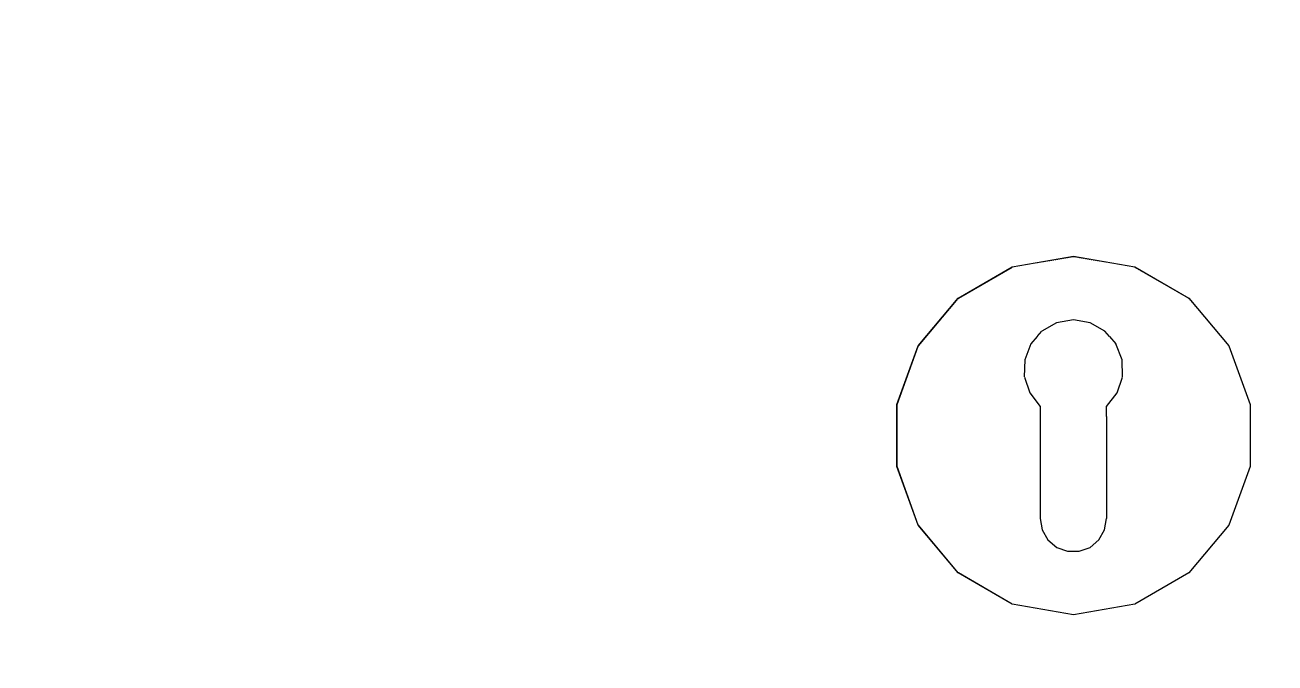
# Model space of a CAD drawing. Header units: millimetres. Extents: x -15634 to 67596, y -3027 to 55843.
# Drawn here: x 23108.6 to 23296.7, y 30461.4 to 30557.4 of the extents above; entities that cross this region are included whole.
import ezdxf

# ---------------------------------------------------------------- set-up
doc = ezdxf.new("R2010")
doc.units = ezdxf.units.MM
doc.header["$MEASUREMENT"] = 0
doc.set_wipeout_variables(frame=1)
doc.linetypes.add('Wipeout_Contour', pattern=[1000, 0, -1000])
doc.layers.add('Dimensioning - General', color=7, linetype='Continuous')
doc.layers.add('Structural - Bearing', color=7, linetype='Continuous')
for name, color, linetype, lineweight, true_color in [('Dimensioning - General_Pen_No__61', 7, 'Continuous', 20, 0x6a6a6a), ('Dimensioning - General_Pen_No__88', 7, 'Continuous', 20, 0xfd4435), ('Structural - Bearing_Pen_No__82', 7, 'Continuous', 20, 0xaaaaaa)]:
    doc.layers.add(name, color=color, linetype=linetype, lineweight=lineweight, true_color=true_color)
doc.styles.add('GENERATED_STYLE_6', font='calibril.ttf')
doc.dimstyles.new('GENERATED_STYLE__3', dxfattribs={"dimtxt": 195.999997, "dimasz": 106.4, "dimexe": 0.18, "dimexo": 0.0625, "dimgap": 0.09, "dimtad": 1, "dimdec": 0, "dimlfac": 0.1, "dimzin": 0, "dimdsep": 46, "dimtxsty": 'GENERATED_STYLE_6', "dimblk": 'ARROWHEAD_2', "dimblk1": 'ARROWHEAD_2', "dimblk2": 'ARROWHEAD_2', "dimcen": 0.09, "dimse1": 1, "dimse2": 1, "dimclrd": 256, "dimclre": 256, "dimclrt": 256, "dimadec": 0, "dimazin": 0, "dimtfac": 1, "dimtdec": 4, "dimtmove": 0, "dimatfit": 3, "dimfxl": 1, "dimtolj": 1, "dimtzin": 0, "dimarcsym": 0})

# ---------------------------------------------------------------- blocks, each defined once
blk = doc.blocks.new('*D55')
at = {"layer": 'Dimensioning - General_Pen_No__61', "color": 251, "linetype": 'Continuous', "lineweight": 20, "true_color": 0x6a6a6a, "transparency": 16777216}
for p, q in [((27454.43, 32236.02), (27594.43, 32155.19)), ((27629.43, 32195.6), (27419.43, 32195.6)), ((27524.43, 29495.6), (27524.43, 32195.6)), ((27454.43, 29536.02), (27594.43, 29455.19)), ((27629.43, 29495.6), (27419.43, 29495.6))]:
    blk.add_line(p, q, dxfattribs=at)
at = {"layer": 'Dimensioning - General_Pen_No__88', "color": 20, "lineweight": 20, "true_color": 0xfd4435, "transparency": 16777216, "char_height": 196, "attachment_point": 7, "rotation": 90, "style": 'GENERATED_STYLE_6'}
for s, insert in [('\\A1;{\\pql;\\fCalibri Light|b0|i0|c0|p34;20}', (27485.23, 31837.36)), ('\\A1;{\\pql;\\fCalibri Light|b0|i0|c0|p34;270}', (27485.23, 30607.27))]:
    blk.add_mtext(s, dxfattribs=dict(at, insert=insert))
blk = doc.blocks.new('ARROWHEAD_2')
at = {"color": 0, "linetype": 'Continuous', "lineweight": 0}
for p, q in [((-0.3781, -0.655), (0.3781, 0.655)), ((0, 0), (-1, 0))]:
    blk.add_line(p, q, dxfattribs=at)
blk = doc.blocks.new('*D103')
at = {"layer": 'Dimensioning - General_Pen_No__61', "color": 251, "linetype": 'Continuous', "lineweight": 20, "true_color": 0x6a6a6a, "transparency": 16777216}
for p, q in [((28004.43, 32236.02), (28144.43, 32155.19)), ((28179.43, 32195.6), (27969.43, 32195.6)), ((28074.43, 29495.6), (28074.43, 32195.6)), ((28004.43, 29536.02), (28144.43, 29455.19)), ((28179.43, 29495.6), (27969.43, 29495.6))]:
    blk.add_line(p, q, dxfattribs=at)
at = {"layer": 'Dimensioning - General_Pen_No__88', "color": 20, "lineweight": 20, "true_color": 0xfd4435, "transparency": 16777216, "char_height": 196, "attachment_point": 7, "rotation": 90, "style": 'GENERATED_STYLE_6'}
for s, insert in [('\\A1;{\\pql;\\fCalibri Light|b0|i0|c0|p34;20}', (28035.23, 31837.36)), ('\\A1;{\\pql;\\fCalibri Light|b0|i0|c0|p34;270}', (28035.23, 30607.27))]:
    blk.add_mtext(s, dxfattribs=dict(at, insert=insert))
blk = doc.blocks.new('*D130')
at = {"layer": 'Dimensioning - General_Pen_No__61', "color": 251, "linetype": 'Continuous', "lineweight": 20, "true_color": 0x6a6a6a, "transparency": 16777216}
for p, q in [((28554.43, 32436.02), (28694.43, 32355.19)), ((28729.43, 32395.6), (28519.43, 32395.6)), ((28624.43, 29495.6), (28624.43, 32395.6)), ((28554.43, 29536.02), (28694.43, 29455.19)), ((28729.43, 29495.6), (28519.43, 29495.6))]:
    blk.add_line(p, q, dxfattribs=at)
at = {"layer": 'Dimensioning - General_Pen_No__88', "color": 20, "lineweight": 20, "true_color": 0xfd4435, "transparency": 16777216, "insert": (28585.23, 30707.27), "char_height": 196, "attachment_point": 7, "rotation": 90, "style": 'GENERATED_STYLE_6'}
blk.add_mtext('\\A1;{\\pql;\\fCalibri Light|b0|i0|c0|p34;290}', dxfattribs=at)
blk = doc.blocks.new('*D151')
at = {"layer": 'Dimensioning - General_Pen_No__61', "color": 251, "linetype": 'Continuous', "lineweight": 20, "true_color": 0x6a6a6a, "transparency": 16777216}
for p, q in [((34964.93, 32236.02), (35104.93, 32155.19)), ((35139.93, 32195.6), (34929.93, 32195.6)), ((35034.93, 29495.6), (35034.93, 32195.6)), ((34964.93, 29536.02), (35104.93, 29455.19)), ((35139.93, 29495.6), (34929.93, 29495.6))]:
    blk.add_line(p, q, dxfattribs=at)
at = {"layer": 'Dimensioning - General_Pen_No__88', "color": 20, "lineweight": 20, "true_color": 0xfd4435, "transparency": 16777216, "char_height": 196, "attachment_point": 7, "rotation": 90, "style": 'GENERATED_STYLE_6'}
for s, insert in [('\\A1;{\\pql;\\fCalibri Light|b0|i0|c0|p34;20}', (34995.73, 31837.36)), ('\\A1;{\\pql;\\fCalibri Light|b0|i0|c0|p34;270}', (34995.73, 30607.27))]:
    blk.add_mtext(s, dxfattribs=dict(at, insert=insert))
blk = doc.blocks.new('*D199')
at = {"layer": 'Dimensioning - General_Pen_No__61', "color": 251, "linetype": 'Continuous', "lineweight": 20, "true_color": 0x6a6a6a, "transparency": 16777216}
for p, q in [((35514.93, 32236.02), (35654.93, 32155.19)), ((35689.93, 32195.6), (35479.93, 32195.6)), ((35584.93, 29495.6), (35584.93, 32195.6)), ((35514.93, 29536.02), (35654.93, 29455.19)), ((35689.93, 29495.6), (35479.93, 29495.6))]:
    blk.add_line(p, q, dxfattribs=at)
at = {"layer": 'Dimensioning - General_Pen_No__88', "color": 20, "lineweight": 20, "true_color": 0xfd4435, "transparency": 16777216, "char_height": 196, "attachment_point": 7, "rotation": 90, "style": 'GENERATED_STYLE_6'}
for s, insert in [('\\A1;{\\pql;\\fCalibri Light|b0|i0|c0|p34;20}', (35545.73, 31837.36)), ('\\A1;{\\pql;\\fCalibri Light|b0|i0|c0|p34;270}', (35545.73, 30607.27))]:
    blk.add_mtext(s, dxfattribs=dict(at, insert=insert))
blk = doc.blocks.new('*D226')
at = {"layer": 'Dimensioning - General_Pen_No__61', "color": 251, "linetype": 'Continuous', "lineweight": 20, "true_color": 0x6a6a6a, "transparency": 16777216}
for p, q in [((36064.93, 32436.02), (36204.93, 32355.19)), ((36239.93, 32395.6), (36029.93, 32395.6)), ((36134.93, 29495.6), (36134.93, 32395.6)), ((36064.93, 29536.02), (36204.93, 29455.19)), ((36239.93, 29495.6), (36029.93, 29495.6))]:
    blk.add_line(p, q, dxfattribs=at)
at = {"layer": 'Dimensioning - General_Pen_No__88', "color": 20, "lineweight": 20, "true_color": 0xfd4435, "transparency": 16777216, "insert": (36095.73, 30707.27), "char_height": 196, "attachment_point": 7, "rotation": 90, "style": 'GENERATED_STYLE_6'}
blk.add_mtext('\\A1;{\\pql;\\fCalibri Light|b0|i0|c0|p34;290}', dxfattribs=at)

msp = doc.modelspace()

# ---------------------------------------------------------------- wipeouts: each hides what was drawn before it
at = {"color": 254, "linetype": 'Wipeout_Contour', "lineweight": 0, "ltscale": 268547.243616}
msp.add_wipeout([(23259.95, 30509.39), (23260.93, 30510.53), (23257.17, 30520.88), (23249.08, 30516.21), (23259, 30504.39), (23258.98, 30504.44), (23259.04, 30507)], dxfattribs=at).dxf.layer = 'Structural - Bearing'
at = {"color": 254, "linetype": 'Wipeout_Contour', "lineweight": 0, "ltscale": 191700.516989}
msp.add_wipeout([(23257.17, 30470.33), (23261.51, 30482.27), (23261.37, 30483.1), (23261.37, 30489.65), (23249.08, 30475)], dxfattribs=at).dxf.layer = 'Structural - Bearing'

# ---------------------------------------------------------------- next in the draw order: wipeouts: each hides what was drawn before it
at = {"color": 254, "linetype": 'Wipeout_Contour', "lineweight": 0, "ltscale": 230150.145314}
msp.add_wipeout([(23259.79, 30502.02), (23259, 30504.39), (23249.08, 30516.21), (23243.07, 30509.05), (23261.37, 30498.49), (23261.37, 30500)], dxfattribs=at).dxf.layer = 'Structural - Bearing'
at = {"color": 254, "linetype": 'Wipeout_Contour', "lineweight": 0, "ltscale": 153365.605383}
msp.add_wipeout([(23261.37, 30489.65), (23261.37, 30492.72), (23243.07, 30482.15), (23249.08, 30475)], dxfattribs=at).dxf.layer = 'Structural - Bearing'

# ---------------------------------------------------------------- next in the draw order: wipeouts: each hides what was drawn before it
at = {"color": 254, "linetype": 'Wipeout_Contour', "lineweight": 0, "ltscale": 153471.336807}
msp.add_wipeout([(23249.01, 30516.29), (23249.08, 30516.21), (23257.17, 30520.88), (23257.13, 30520.98)], dxfattribs=at).dxf.layer = 'Structural - Bearing'
at = {"color": 254, "linetype": 'Wipeout_Contour', "lineweight": 0, "ltscale": 153411.049262}
msp.add_wipeout([(23261.37, 30496.49), (23261.37, 30498.49), (23243.07, 30509.05), (23239.88, 30500.28)], dxfattribs=at).dxf.layer = 'Structural - Bearing'
at = {"color": 254, "linetype": 'Wipeout_Contour', "lineweight": 0, "ltscale": 153377.089124}
msp.add_wipeout([(23261.37, 30492.72), (23261.37, 30494.72), (23239.88, 30490.93), (23243.07, 30482.15)], dxfattribs=at).dxf.layer = 'Structural - Bearing'

# ---------------------------------------------------------------- next in the draw order: wipeouts: each hides what was drawn before it
at = {"color": 254, "linetype": 'Wipeout_Contour', "lineweight": 0, "ltscale": 230224.642316}
msp.add_wipeout([(23261.62, 30511.33), (23263.85, 30512.59), (23266.37, 30513.03), (23266.37, 30522.5), (23257.17, 30520.88), (23260.93, 30510.53)], dxfattribs=at).dxf.layer = 'Structural - Bearing'
at = {"color": 254, "linetype": 'Wipeout_Contour', "lineweight": 0, "ltscale": 153435.368406}
msp.add_wipeout([(23242.98, 30509.1), (23243.07, 30509.05), (23249.08, 30516.21), (23249.01, 30516.29)], dxfattribs=at).dxf.layer = 'Structural - Bearing'
at = {"color": 254, "linetype": 'Wipeout_Contour', "lineweight": 0, "ltscale": 153392.221706}
msp.add_wipeout([(23261.37, 30494.72), (23261.37, 30496.49), (23239.88, 30500.28), (23239.88, 30490.93)], dxfattribs=at).dxf.layer = 'Structural - Bearing'
at = {"color": 254, "linetype": 'Wipeout_Contour', "lineweight": 0, "ltscale": 306728.227838}
msp.add_wipeout([(23261.67, 30481.39), (23261.51, 30482.27), (23257.17, 30470.33), (23266.37, 30468.7), (23266.37, 30478.18), (23265.5, 30478.18), (23263.87, 30478.77), (23262.54, 30479.89)], dxfattribs=at).dxf.layer = 'Structural - Bearing'

# ---------------------------------------------------------------- next in the draw order: wipeouts: each hides what was drawn before it
at = {"color": 254, "linetype": 'Wipeout_Contour', "lineweight": 0, "ltscale": 153502.366581}
msp.add_wipeout([(23257.13, 30520.98), (23257.17, 30520.88), (23266.37, 30522.5), (23266.37, 30522.6)], dxfattribs=at).dxf.layer = 'Structural - Bearing'
at = {"color": 254, "linetype": 'Wipeout_Contour', "lineweight": 0, "ltscale": 153398.797831}
msp.add_wipeout([(23239.78, 30500.29), (23239.88, 30500.28), (23243.07, 30509.05), (23242.98, 30509.1)], dxfattribs=at).dxf.layer = 'Structural - Bearing'
at = {"color": 254, "linetype": 'Wipeout_Contour', "lineweight": 0, "ltscale": 306761.152262}
msp.add_wipeout([(23267.24, 30478.18), (23266.37, 30478.18), (23266.37, 30468.7), (23275.57, 30470.33), (23271.22, 30482.27), (23271.07, 30481.39), (23270.2, 30479.89), (23268.87, 30478.77)], dxfattribs=at).dxf.layer = 'Structural - Bearing'
at = {"color": 254, "linetype": 'Wipeout_Contour', "lineweight": 0, "ltscale": 153325.12321}
msp.add_wipeout([(23257.13, 30470.23), (23257.17, 30470.33), (23249.08, 30475), (23249.01, 30474.92)], dxfattribs=at).dxf.layer = 'Structural - Bearing'

# ---------------------------------------------------------------- next in the draw order: linework, layer by layer
at = {"layer": 'Structural - Bearing_Pen_No__82', "color": 253, "linetype": 'Continuous', "lineweight": 20, "true_color": 0xaaaaaa}
for p, q in [((23249.01, 30516.29), (23257.13, 30520.98)), ((23242.98, 30509.1), (23249.01, 30516.29))]:
    msp.add_line(p, q, dxfattribs=at)

# ---------------------------------------------------------------- next in the draw order: wipeouts: each hides what was drawn before it
at = {"color": 254, "linetype": 'Wipeout_Contour', "lineweight": 0, "ltscale": 230251.950111}
msp.add_wipeout([(23268.89, 30512.59), (23271.11, 30511.33), (23271.8, 30510.53), (23275.57, 30520.88), (23266.37, 30522.5), (23266.37, 30513.03)], dxfattribs=at).dxf.layer = 'Structural - Bearing'
at = {"color": 254, "linetype": 'Wipeout_Contour', "lineweight": 0, "ltscale": 191752.05922}
msp.add_wipeout([(23283.66, 30475), (23271.37, 30489.65), (23271.37, 30483.1), (23271.22, 30482.27), (23275.57, 30470.33)], dxfattribs=at).dxf.layer = 'Structural - Bearing'
at = {"color": 254, "linetype": 'Wipeout_Contour', "lineweight": 0, "ltscale": 153326.834497}
msp.add_wipeout([(23249.01, 30474.92), (23249.08, 30475), (23243.07, 30482.15), (23242.98, 30482.1)], dxfattribs=at).dxf.layer = 'Structural - Bearing'
at = {"color": 254, "linetype": 'Wipeout_Contour', "lineweight": 0, "ltscale": 153336.119661}
msp.add_wipeout([(23266.37, 30468.6), (23266.37, 30468.7), (23257.17, 30470.33), (23257.13, 30470.23)], dxfattribs=at).dxf.layer = 'Structural - Bearing'

# ---------------------------------------------------------------- next in the draw order: linework, layer by layer
at = {"layer": 'Structural - Bearing_Pen_No__82', "color": 253, "linetype": 'Continuous', "lineweight": 20, "true_color": 0xaaaaaa}
msp.add_line((23257.13, 30470.23), (23249.01, 30474.92), dxfattribs=at)

# ---------------------------------------------------------------- next in the draw order: wipeouts: each hides what was drawn before it
at = {"color": 254, "linetype": 'Wipeout_Contour', "lineweight": 0, "ltscale": 153524.723215}
msp.add_wipeout([(23266.37, 30522.6), (23266.37, 30522.5), (23275.57, 30520.88), (23275.6, 30520.98)], dxfattribs=at).dxf.layer = 'Structural - Bearing'
at = {"color": 254, "linetype": 'Wipeout_Contour', "lineweight": 0, "ltscale": 153341.046821}
msp.add_wipeout([(23242.98, 30482.1), (23243.07, 30482.15), (23239.88, 30490.93), (23239.78, 30490.92)], dxfattribs=at).dxf.layer = 'Structural - Bearing'
at = {"color": 254, "linetype": 'Wipeout_Contour', "lineweight": 0, "ltscale": 153358.499824}
msp.add_wipeout([(23275.6, 30470.23), (23275.57, 30470.33), (23266.37, 30468.7), (23266.37, 30468.6)], dxfattribs=at).dxf.layer = 'Structural - Bearing'

# ---------------------------------------------------------------- next in the draw order: linework, layer by layer
at = {"layer": 'Structural - Bearing_Pen_No__82', "color": 253, "linetype": 'Continuous', "lineweight": 20, "true_color": 0xaaaaaa}
for p, q in [((23257.13, 30520.98), (23266.37, 30522.6)), ((23249.01, 30474.92), (23242.98, 30482.1)), ((23266.37, 30468.6), (23257.13, 30470.23))]:
    msp.add_line(p, q, dxfattribs=at)

# ---------------------------------------------------------------- next in the draw order: wipeouts: each hides what was drawn before it
at = {"color": 254, "linetype": 'Wipeout_Contour', "lineweight": 0, "ltscale": 268622.482116}
msp.add_wipeout([(23272.78, 30509.39), (23273.7, 30507), (23273.76, 30504.44), (23273.74, 30504.39), (23283.66, 30516.21), (23275.57, 30520.88), (23271.8, 30510.53)], dxfattribs=at).dxf.layer = 'Structural - Bearing'
at = {"color": 254, "linetype": 'Wipeout_Contour', "lineweight": 0, "ltscale": 153366.04205}
msp.add_wipeout([(23239.78, 30490.92), (23239.88, 30490.93), (23239.88, 30500.28), (23239.78, 30500.29)], dxfattribs=at).dxf.layer = 'Structural - Bearing'

# ---------------------------------------------------------------- next in the draw order: linework, layer by layer
at = {"layer": 'Structural - Bearing_Pen_No__82', "color": 253, "linetype": 'Continuous', "lineweight": 20, "true_color": 0xaaaaaa}
for p, q in [((23239.78, 30500.29), (23242.98, 30509.1)), ((23239.78, 30490.92), (23239.78, 30500.29)), ((23242.98, 30482.1), (23239.78, 30490.92))]:
    msp.add_line(p, q, dxfattribs=at)

# ---------------------------------------------------------------- next in the draw order: wipeouts: each hides what was drawn before it
at = {"color": 254, "linetype": 'Wipeout_Contour', "lineweight": 0, "ltscale": 153535.705825}
msp.add_wipeout([(23275.6, 30520.98), (23275.57, 30520.88), (23283.66, 30516.21), (23283.72, 30516.29)], dxfattribs=at).dxf.layer = 'Structural - Bearing'

# ---------------------------------------------------------------- next in the draw order: linework, layer by layer
at = {"layer": 'Structural - Bearing_Pen_No__82', "color": 253, "linetype": 'Continuous', "lineweight": 20, "true_color": 0xaaaaaa}
msp.add_line((23266.37, 30522.6), (23275.6, 30520.98), dxfattribs=at)

# ---------------------------------------------------------------- next in the draw order: wipeouts: each hides what was drawn before it
at = {"color": 254, "linetype": 'Wipeout_Contour', "lineweight": 0, "ltscale": 230229.766625}
msp.add_wipeout([(23272.95, 30502.02), (23271.37, 30500), (23271.37, 30498.49), (23289.66, 30509.05), (23283.66, 30516.21), (23273.74, 30504.39)], dxfattribs=at).dxf.layer = 'Structural - Bearing'

# ---------------------------------------------------------------- next in the draw order: wipeouts: each hides what was drawn before it
at = {"color": 254, "linetype": 'Wipeout_Contour', "lineweight": 0, "ltscale": 153533.996796}
msp.add_wipeout([(23283.72, 30516.29), (23283.66, 30516.21), (23289.66, 30509.05), (23289.75, 30509.1)], dxfattribs=at).dxf.layer = 'Structural - Bearing'

# ---------------------------------------------------------------- next in the draw order: linework, layer by layer
at = {"layer": 'Structural - Bearing_Pen_No__82', "color": 253, "linetype": 'Continuous', "lineweight": 20, "true_color": 0xaaaaaa}
msp.add_line((23275.6, 30520.98), (23283.72, 30516.29), dxfattribs=at)

# ---------------------------------------------------------------- next in the draw order: wipeouts: each hides what was drawn before it
at = {"color": 254, "linetype": 'Wipeout_Contour', "lineweight": 0, "ltscale": 153483.748209}
msp.add_wipeout([(23271.37, 30498.49), (23271.37, 30496.49), (23292.86, 30500.28), (23289.66, 30509.05)], dxfattribs=at).dxf.layer = 'Structural - Bearing'

# ---------------------------------------------------------------- next in the draw order: wipeouts: each hides what was drawn before it
at = {"color": 254, "linetype": 'Wipeout_Contour', "lineweight": 0, "ltscale": 153519.801779}
msp.add_wipeout([(23289.75, 30509.1), (23289.66, 30509.05), (23292.86, 30500.28), (23292.96, 30500.29)], dxfattribs=at).dxf.layer = 'Structural - Bearing'

# ---------------------------------------------------------------- next in the draw order: linework, layer by layer
at = {"layer": 'Structural - Bearing_Pen_No__82', "color": 253, "linetype": 'Continuous', "lineweight": 20, "true_color": 0xaaaaaa}
msp.add_line((23283.72, 30516.29), (23289.75, 30509.1), dxfattribs=at)

# ---------------------------------------------------------------- next in the draw order: wipeouts: each hides what was drawn before it
at = {"color": 254, "linetype": 'Wipeout_Contour', "lineweight": 0, "ltscale": 153468.627807}
msp.add_wipeout([(23271.37, 30496.49), (23271.37, 30494.72), (23292.86, 30490.93), (23292.86, 30500.28)], dxfattribs=at).dxf.layer = 'Structural - Bearing'

# ---------------------------------------------------------------- next in the draw order: wipeouts: each hides what was drawn before it
at = {"color": 254, "linetype": 'Wipeout_Contour', "lineweight": 0, "ltscale": 153449.810618}
msp.add_wipeout([(23271.37, 30494.72), (23271.37, 30492.72), (23289.66, 30482.15), (23292.86, 30490.93)], dxfattribs=at).dxf.layer = 'Structural - Bearing'

# ---------------------------------------------------------------- next in the draw order: wipeouts: each hides what was drawn before it
at = {"color": 254, "linetype": 'Wipeout_Contour', "lineweight": 0, "ltscale": 153494.830604}
msp.add_wipeout([(23292.96, 30500.29), (23292.86, 30500.28), (23292.86, 30490.93), (23292.96, 30490.92)], dxfattribs=at).dxf.layer = 'Structural - Bearing'
at = {"color": 254, "linetype": 'Wipeout_Contour', "lineweight": 0, "ltscale": 153427.390164}
msp.add_wipeout([(23271.37, 30492.72), (23271.37, 30489.65), (23283.66, 30475), (23289.66, 30482.15)], dxfattribs=at).dxf.layer = 'Structural - Bearing'

# ---------------------------------------------------------------- next in the draw order: linework, layer by layer
at = {"layer": 'Structural - Bearing_Pen_No__82', "color": 253, "linetype": 'Continuous', "lineweight": 20, "true_color": 0xaaaaaa}
msp.add_line((23289.75, 30509.1), (23292.96, 30500.29), dxfattribs=at)

# ---------------------------------------------------------------- next in the draw order: wipeouts: each hides what was drawn before it
at = {"color": 254, "linetype": 'Wipeout_Contour', "lineweight": 0, "ltscale": 1035697.61764455}
msp.add_wipeout([(23258.98, 30504.44), (23259.79, 30502.02), (23261.37, 30500), (23261.37, 30483.1), (23261.67, 30481.39), (23262.54, 30479.89), (23263.87, 30478.77), (23265.5, 30478.18), (23267.24, 30478.18), (23268.87, 30478.77), (23270.2, 30479.89), (23271.07, 30481.39), (23271.37, 30483.1), (23271.37, 30500), (23272.95, 30502.02), (23273.74, 30504.39), (23273.76, 30504.44), (23273.7, 30507), (23272.78, 30509.39), (23271.8, 30510.53), (23271.11, 30511.33), (23268.89, 30512.59), (23266.37, 30513.03), (23263.85, 30512.59), (23261.62, 30511.33), (23259.95, 30509.39), (23259.04, 30507)], dxfattribs=at).dxf.layer = 'Structural - Bearing'
at = {"color": 254, "linetype": 'Wipeout_Contour', "lineweight": 0, "ltscale": 153462.094939}
msp.add_wipeout([(23292.96, 30490.92), (23292.86, 30490.93), (23289.66, 30482.15), (23289.75, 30482.1)], dxfattribs=at).dxf.layer = 'Structural - Bearing'
at = {"color": 254, "linetype": 'Wipeout_Contour', "lineweight": 0, "ltscale": 153389.551726}
msp.add_wipeout([(23283.72, 30474.92), (23283.66, 30475), (23275.57, 30470.33), (23275.6, 30470.23)], dxfattribs=at).dxf.layer = 'Structural - Bearing'

# ---------------------------------------------------------------- next in the draw order: linework, layer by layer
at = {"layer": 'Structural - Bearing_Pen_No__82', "color": 253, "linetype": 'Continuous', "lineweight": 20, "true_color": 0xaaaaaa}
for p, q in [((23263.85, 30512.59), (23261.62, 30511.33)), ((23266.37, 30513.03), (23263.85, 30512.59)), ((23268.89, 30512.59), (23266.37, 30513.03)), ((23271.11, 30511.33), (23268.89, 30512.59)), ((23260.93, 30510.53), (23259.95, 30509.39)), ((23260.93, 30510.53), (23261.62, 30511.33)), ((23271.8, 30510.53), (23271.11, 30511.33)), ((23271.8, 30510.53), (23272.78, 30509.39)), ((23259.95, 30509.39), (23259.04, 30507)), ((23273.7, 30507), (23272.78, 30509.39)), ((23259.04, 30507), (23258.98, 30504.44)), ((23273.76, 30504.44), (23273.7, 30507)), ((23259, 30504.39), (23259.79, 30502.02)), ((23272.95, 30502.02), (23273.74, 30504.39)), ((23259.79, 30502.02), (23261.37, 30500)), ((23271.37, 30500), (23272.95, 30502.02)), ((23261.37, 30500), (23261.37, 30498.49)), ((23261.37, 30498.49), (23261.37, 30496.49)), ((23271.37, 30498.49), (23271.37, 30500)), ((23271.37, 30498.49), (23271.37, 30496.49)), ((23292.96, 30500.29), (23292.96, 30490.92)), ((23261.37, 30496.49), (23261.37, 30494.72)), ((23261.37, 30494.72), (23261.37, 30492.72)), ((23271.37, 30496.49), (23271.37, 30494.72)), ((23271.37, 30494.72), (23271.37, 30492.72)), ((23261.37, 30492.72), (23261.37, 30489.65)), ((23271.37, 30492.72), (23271.37, 30489.65)), ((23261.37, 30489.65), (23261.37, 30483.1)), ((23271.37, 30489.65), (23271.37, 30483.1)), ((23261.37, 30483.1), (23261.51, 30482.27)), ((23261.51, 30482.27), (23261.67, 30481.39)), ((23271.07, 30481.39), (23271.22, 30482.27)), ((23271.22, 30482.27), (23271.37, 30483.1)), ((23261.67, 30481.39), (23262.54, 30479.89)), ((23262.54, 30479.89), (23263.87, 30478.77)), ((23268.87, 30478.77), (23270.2, 30479.89)), ((23270.2, 30479.89), (23271.07, 30481.39)), ((23263.87, 30478.77), (23265.5, 30478.18)), ((23265.5, 30478.18), (23266.37, 30478.18)), ((23266.37, 30478.18), (23267.24, 30478.18)), ((23267.24, 30478.18), (23268.87, 30478.77)), ((23275.6, 30470.23), (23266.37, 30468.6))]:
    msp.add_line(p, q, dxfattribs=at)

# ---------------------------------------------------------------- next in the draw order: wipeouts: each hides what was drawn before it
at = {"color": 254, "linetype": 'Wipeout_Contour', "lineweight": 0, "ltscale": 153425.530537}
msp.add_wipeout([(23289.75, 30482.1), (23289.66, 30482.15), (23283.66, 30475), (23283.72, 30474.92)], dxfattribs=at).dxf.layer = 'Structural - Bearing'

# ---------------------------------------------------------------- next in the draw order: linework, layer by layer
at = {"layer": 'Structural - Bearing_Pen_No__82', "color": 253, "linetype": 'Continuous', "lineweight": 20, "true_color": 0xaaaaaa}
for p, q in [((23292.96, 30490.92), (23289.75, 30482.1)), ((23289.75, 30482.1), (23283.72, 30474.92)), ((23283.72, 30474.92), (23275.6, 30470.23))]:
    msp.add_line(p, q, dxfattribs=at)

# ---------------------------------------------------------------- next in the draw order: dimensions: what is measured, and where the dimension line sits
at = {"layer": 'Dimensioning - General', "color": 251, "linetype": 'Continuous', "lineweight": 20, "true_color": 0x6a6a6a}
for base, p1, p2, picture, middle in [((28624.43, 32395.6), (2323.5, 29495.6), (2262.36, 32395.6), '*D130', (28487.23, 30931.4)), ((36134.93, 32395.6), (9834, 29495.6), (9772.86, 32395.6), '*D226', (35997.73, 30931.4)), ((28074.43, 32195.6), (-284.94, 29495.6), (-270.89, 32195.6), '*D103', (27937.23, 30831.4)), ((27524.43, 32195.6), (95.61, 29495.6), (35.39, 32195.6), '*D55', (27387.23, 30831.4)), ((35584.93, 32195.6), (7225.55, 29495.6), (7239.61, 32195.6), '*D199', (35447.73, 30831.4)), ((35034.93, 32195.6), (7606.11, 29495.6), (7545.89, 32195.6), '*D151', (34897.73, 30831.4))]:
    dim = msp.add_linear_dim(base=base, p1=p1, p2=p2, angle=90, dimstyle='GENERATED_STYLE__3', dxfattribs=at)
    dim.commit()
    dim.dimension.update_dxf_attribs({"geometry": picture, "text_midpoint": middle, "dimtype": 160, "text_rotation": 90})

doc.saveas('drawing.dxf')
